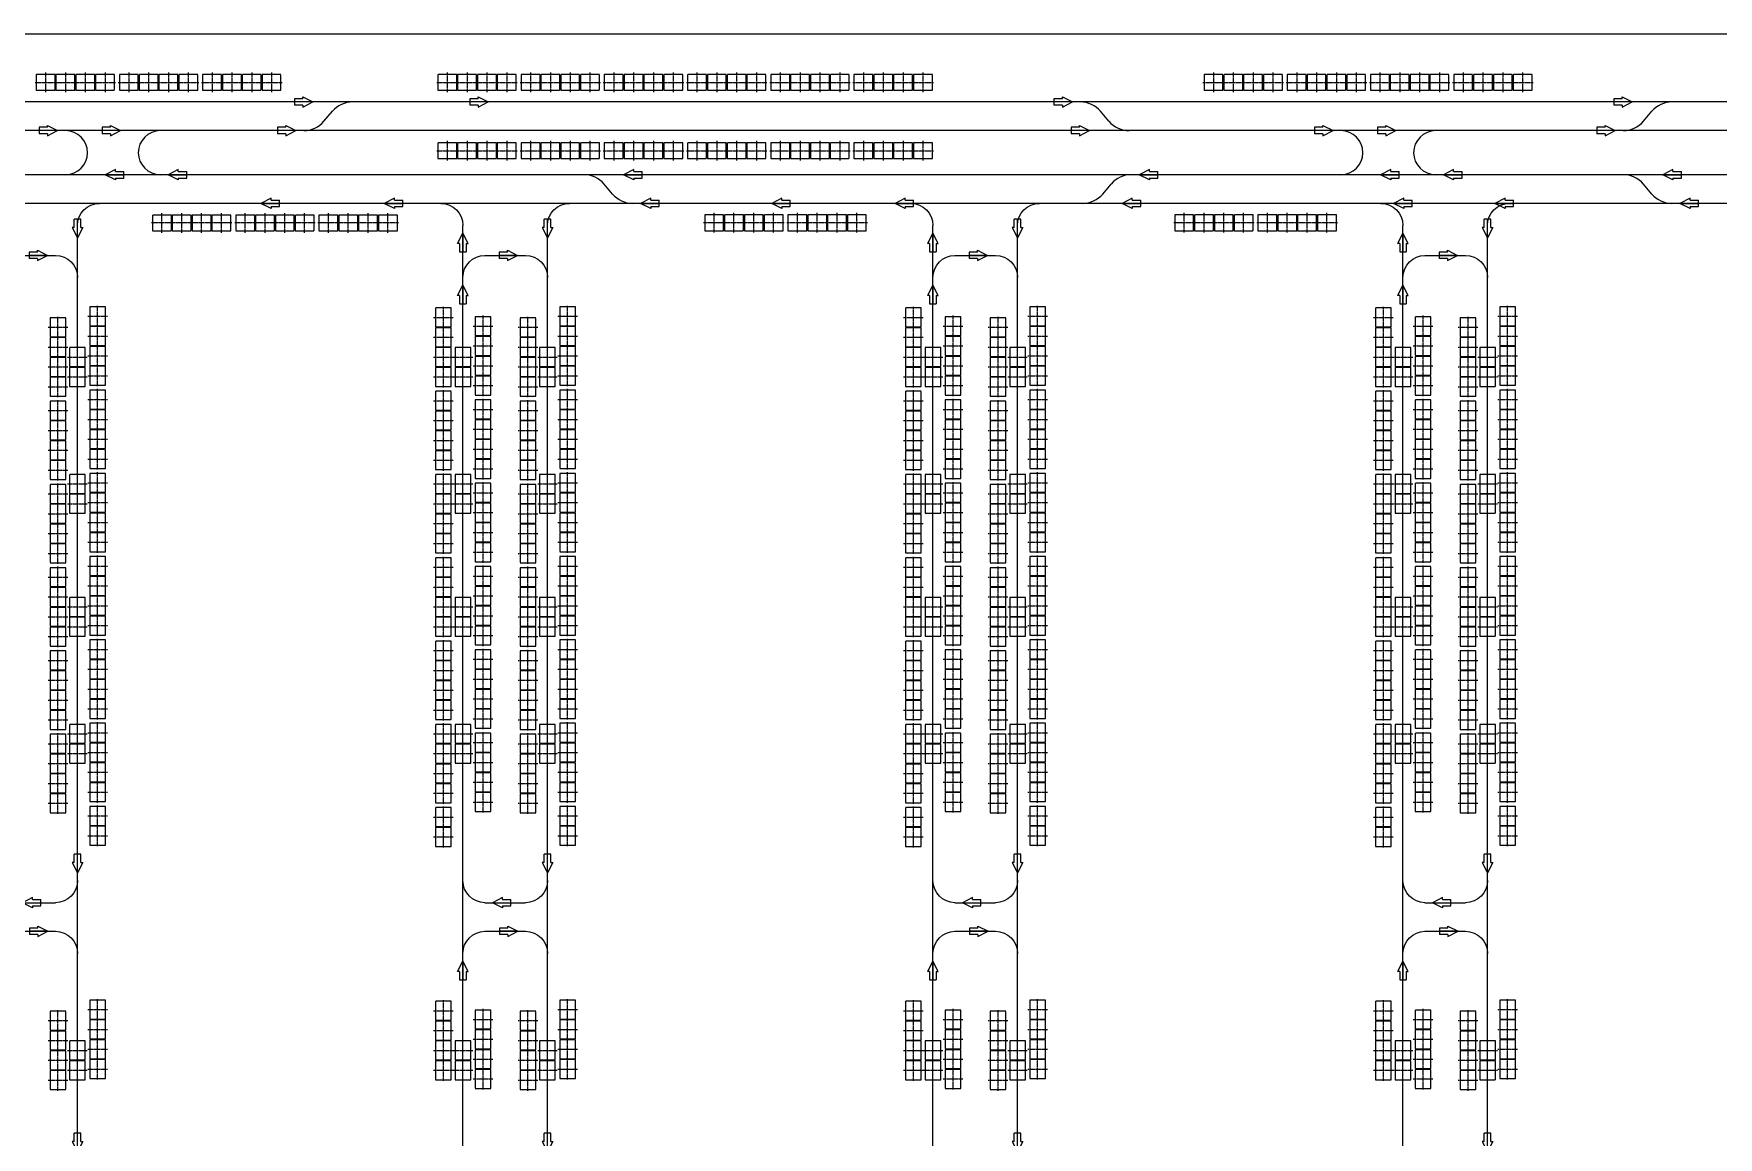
# Model space of a CAD drawing. Header units: millimetres. Extents: x -128 to 670218, y 27186 to 149492.
# Drawn here: x 561137 to 599390, y 107742 to 132785 of the extents above; entities that cross this region are included whole.
import ezdxf

# ---------------------------------------------------------------- set-up
doc = ezdxf.new("R2010")
doc.units = ezdxf.units.MM
doc.linetypes.add('AM_ISO08W050', pattern=[18, 12, -1.5, 3, -1.5])
doc.linetypes.add('XAT-M16_6F_EQ Layout_20211120$0$ACAD_ISO08W100', pattern=[36, 24, -3, 6, -3])
for name, color, linetype, lineweight in [('_CLINE', 4, 'XAT-M16_6F_EQ Layout_20211120$0$ACAD_ISO08W100', 9), ('DIRECT', 40, 'Continuous', 9), ('LINE_EQ', 4, 'AM_ISO08W050', 20), ('LINE_STB', 151, 'Continuous', 30)]:
    doc.layers.add(name, color=color, linetype=linetype, lineweight=lineweight)
doc.layers.add('Rail_H4822(Lower)', color=7, linetype='Continuous')

# ---------------------------------------------------------------- blocks, each defined once
blk = doc.blocks.new('*U3')
at = {"color": 0, "linetype": 'ByBlock'}
for p, q in [((-120, -230), (0, 0)), ((0, 0), (0, -420)), ((120, -230), (0, 0)), ((-75, -230), (-120, -230)), ((-75, -230), (-75, -420)), ((75, -230), (75, -420)), ((75, -230), (120, -230)), ((75, -420), (-75, -420))]:
    blk.add_line(p, q, dxfattribs=at)
blk = doc.blocks.new('A$C31676947')
at = {"layer": 'Rail_H4822(Lower)'}
for p, q in [((500, 47250), (500, 500)), ((2420, 47250), (2420, 500)), ((1000, 46570), (1920, 46570)), ((1000, 31870), (1920, 31870)), ((1000, 31220), (1920, 31220)), ((1000, 16520), (1920, 16520)), ((1000, 15870), (1920, 15870)), ((1000, 1180), (1920, 1180))]:
    blk.add_line(p, q, dxfattribs=at)
for centre, start, end in [((0, 47250), 0, 90), ((2920, 47250), 90, 180), ((1000, 46070), 90, 180), ((1920, 46070), 0, 90), ((1000, 32370), 180, 270), ((1920, 32370), 270, 0), ((1000, 30720), 90, 180), ((1920, 30720), 0, 90), ((0, 23700), 270, 0), ((2920, 23700), 180, 270), ((0, 21700), 0, 90), ((2920, 21700), 90, 180), ((1000, 17020), 180, 270), ((1920, 17020), 270, 0), ((1000, 15370), 90, 180), ((1920, 15370), 0, 90), ((1000, 1680), 180, 270), ((1920, 1680), 270, 0), ((0, 500), 270, 0), ((2920, 500), 180, 270)]:
    blk.add_arc(centre, 500, start, end, dxfattribs=at)
at = {"layer": 'DIRECT'}
for p, rotation in [((500, 46970), 180), ((1180, 46570), 89.99999999999999), ((500, 32550), 180), ((500, 23880), 180), ((500, 17200), 180), ((500, 1860), 180), ((1740, 1180), 270), ((500, 680), 180)]:
    blk.add_blockref('*U3', p, dxfattribs=dict(at, rotation=rotation))
for p in [(2420, 47070), (2420, 45890), (2420, 30540), (2420, 21520), (2420, 15190), (2420, 780)]:
    blk.add_blockref('*U3', p, dxfattribs=at)
at = {"layer": 'DIRECT', "lineweight": -2}
for p, rotation in [((1750, 31870), 270), ((1170, 31220), 89.99999999999999), ((1750, 16520), 270), ((1170, 15870), 89.99999999999999)]:
    blk.add_blockref('*U3', p, dxfattribs=dict(at, rotation=rotation))
blk = doc.blocks.new('*U560')
at = {"color": 0, "linetype": 'ByBlock'}
for p, q in [((-120, -230), (0, 0)), ((0, 0), (0, -420)), ((120, -230), (0, 0)), ((-75, -230), (-120, -230)), ((-75, -230), (-75, -420)), ((75, -230), (75, -420)), ((75, -230), (120, -230)), ((75, -420), (-75, -420))]:
    blk.add_line(p, q, dxfattribs=at)
blk = doc.blocks.new('*U561')
at = {"color": 0, "linetype": 'ByBlock'}
for p, q in [((-120, -230), (0, 0)), ((0, 0), (0, -420)), ((120, -230), (0, 0)), ((-75, -230), (-120, -230)), ((-75, -230), (-75, -420)), ((75, -230), (75, -420)), ((75, -230), (120, -230)), ((75, -420), (-75, -420))]:
    blk.add_line(p, q, dxfattribs=at)
blk = doc.blocks.new('*U562')
at = {"color": 0, "linetype": 'ByBlock'}
for p, q in [((-120, -230), (0, 0)), ((0, 0), (0, -420)), ((120, -230), (0, 0)), ((-75, -230), (-120, -230)), ((-75, -230), (-75, -420)), ((75, -230), (75, -420)), ((75, -230), (120, -230)), ((75, -420), (-75, -420))]:
    blk.add_line(p, q, dxfattribs=at)
blk = doc.blocks.new('*U563')
at = {"color": 0, "linetype": 'ByBlock'}
for p, q in [((-120, -230), (0, 0)), ((0, 0), (0, -420)), ((120, -230), (0, 0)), ((-75, -230), (-120, -230)), ((-75, -230), (-75, -420)), ((75, -230), (75, -420)), ((75, -230), (120, -230)), ((75, -420), (-75, -420))]:
    blk.add_line(p, q, dxfattribs=at)
blk = doc.blocks.new('*U496')
at = {"color": 0, "linetype": 'ByBlock'}
for p, q in [((-120, -230), (0, 0)), ((0, 0), (0, -420)), ((120, -230), (0, 0)), ((-75, -230), (-120, -230)), ((-75, -230), (-75, -420)), ((75, -230), (75, -420)), ((75, -230), (120, -230)), ((75, -420), (-75, -420))]:
    blk.add_line(p, q, dxfattribs=at)
blk = doc.blocks.new('*U497')
at = {"color": 0, "linetype": 'ByBlock'}
for p, q in [((-120, -230), (0, 0)), ((0, 0), (0, -420)), ((120, -230), (0, 0)), ((-75, -230), (-120, -230)), ((-75, -230), (-75, -420)), ((75, -230), (75, -420)), ((75, -230), (120, -230)), ((75, -420), (-75, -420))]:
    blk.add_line(p, q, dxfattribs=at)
blk = doc.blocks.new('*U498')
at = {"color": 0, "linetype": 'ByBlock'}
for p, q in [((-120, -230), (0, 0)), ((0, 0), (0, -420)), ((120, -230), (0, 0)), ((-75, -230), (-120, -230)), ((-75, -230), (-75, -420)), ((75, -230), (75, -420)), ((75, -230), (120, -230)), ((75, -420), (-75, -420))]:
    blk.add_line(p, q, dxfattribs=at)
blk = doc.blocks.new('*U499')
at = {"color": 0, "linetype": 'ByBlock'}
for p, q in [((-120, -230), (0, 0)), ((0, 0), (0, -420)), ((120, -230), (0, 0)), ((-75, -230), (-120, -230)), ((-75, -230), (-75, -420)), ((75, -230), (75, -420)), ((75, -230), (120, -230)), ((75, -420), (-75, -420))]:
    blk.add_line(p, q, dxfattribs=at)
blk = doc.blocks.new('*U770')
at = {"color": 0, "linetype": 'ByBlock'}
for p, q in [((-120, -230), (0, 0)), ((0, 0), (0, -420)), ((120, -230), (0, 0)), ((-75, -230), (-120, -230)), ((-75, -230), (-75, -420)), ((75, -230), (75, -420)), ((75, -230), (120, -230)), ((75, -420), (-75, -420))]:
    blk.add_line(p, q, dxfattribs=at)
blk = doc.blocks.new('*U733')
at = {"color": 0, "linetype": 'ByBlock'}
for p, q in [((-120, -230), (0, 0)), ((0, 0), (0, -420)), ((120, -230), (0, 0)), ((-75, -230), (-120, -230)), ((-75, -230), (-75, -420)), ((75, -230), (75, -420)), ((75, -230), (120, -230)), ((75, -420), (-75, -420))]:
    blk.add_line(p, q, dxfattribs=at)
blk = doc.blocks.new('*U735')
at = {"color": 0, "linetype": 'ByBlock'}
for p, q in [((-120, -230), (0, 0)), ((0, 0), (0, -420)), ((120, -230), (0, 0)), ((-75, -230), (-120, -230)), ((-75, -230), (-75, -420)), ((75, -230), (75, -420)), ((75, -230), (120, -230)), ((75, -420), (-75, -420))]:
    blk.add_line(p, q, dxfattribs=at)
blk = doc.blocks.new('*U737')
at = {"color": 0, "linetype": 'ByBlock'}
for p, q in [((-120, -230), (0, 0)), ((0, 0), (0, -420)), ((120, -230), (0, 0)), ((-75, -230), (-120, -230)), ((-75, -230), (-75, -420)), ((75, -230), (75, -420)), ((75, -230), (120, -230)), ((75, -420), (-75, -420))]:
    blk.add_line(p, q, dxfattribs=at)
blk = doc.blocks.new('*U717')
at = {"color": 0, "linetype": 'ByBlock'}
for p, q in [((-120, -230), (0, 0)), ((0, 0), (0, -420)), ((120, -230), (0, 0)), ((-75, -230), (-120, -230)), ((-75, -230), (-75, -420)), ((75, -230), (75, -420)), ((75, -230), (120, -230)), ((75, -420), (-75, -420))]:
    blk.add_line(p, q, dxfattribs=at)
blk = doc.blocks.new('*U719')
at = {"color": 0, "linetype": 'ByBlock'}
for p, q in [((-120, -230), (0, 0)), ((0, 0), (0, -420)), ((120, -230), (0, 0)), ((-75, -230), (-120, -230)), ((-75, -230), (-75, -420)), ((75, -230), (75, -420)), ((75, -230), (120, -230)), ((75, -420), (-75, -420))]:
    blk.add_line(p, q, dxfattribs=at)
blk = doc.blocks.new('*U721')
at = {"color": 0, "linetype": 'ByBlock'}
for p, q in [((-120, -230), (0, 0)), ((0, 0), (0, -420)), ((120, -230), (0, 0)), ((-75, -230), (-120, -230)), ((-75, -230), (-75, -420)), ((75, -230), (75, -420)), ((75, -230), (120, -230)), ((75, -420), (-75, -420))]:
    blk.add_line(p, q, dxfattribs=at)
blk = doc.blocks.new('*U667')
at = {"color": 0, "linetype": 'ByBlock'}
for p, q in [((-120, -230), (0, 0)), ((0, 0), (0, -420)), ((120, -230), (0, 0)), ((-75, -230), (-120, -230)), ((-75, -230), (-75, -420)), ((75, -230), (75, -420)), ((75, -230), (120, -230)), ((75, -420), (-75, -420))]:
    blk.add_line(p, q, dxfattribs=at)
blk = doc.blocks.new('*U668')
at = {"color": 0, "linetype": 'ByBlock'}
for p, q in [((-120, -230), (0, 0)), ((0, 0), (0, -420)), ((120, -230), (0, 0)), ((-75, -230), (-120, -230)), ((-75, -230), (-75, -420)), ((75, -230), (75, -420)), ((75, -230), (120, -230)), ((75, -420), (-75, -420))]:
    blk.add_line(p, q, dxfattribs=at)
blk = doc.blocks.new('*U669')
at = {"color": 0, "linetype": 'ByBlock'}
for p, q in [((-120, -230), (0, 0)), ((0, 0), (0, -420)), ((120, -230), (0, 0)), ((-75, -230), (-120, -230)), ((-75, -230), (-75, -420)), ((75, -230), (75, -420)), ((75, -230), (120, -230)), ((75, -420), (-75, -420))]:
    blk.add_line(p, q, dxfattribs=at)
blk = doc.blocks.new('*U670')
at = {"color": 0, "linetype": 'ByBlock'}
for p, q in [((-120, -230), (0, 0)), ((0, 0), (0, -420)), ((120, -230), (0, 0)), ((-75, -230), (-120, -230)), ((-75, -230), (-75, -420)), ((75, -230), (75, -420)), ((75, -230), (120, -230)), ((75, -420), (-75, -420))]:
    blk.add_line(p, q, dxfattribs=at)
blk = doc.blocks.new('*U671')
at = {"color": 0, "linetype": 'ByBlock'}
for p, q in [((-120, -230), (0, 0)), ((0, 0), (0, -420)), ((120, -230), (0, 0)), ((-75, -230), (-120, -230)), ((-75, -230), (-75, -420)), ((75, -230), (75, -420)), ((75, -230), (120, -230)), ((75, -420), (-75, -420))]:
    blk.add_line(p, q, dxfattribs=at)
blk = doc.blocks.new('*U672')
at = {"color": 0, "linetype": 'ByBlock'}
for p, q in [((-120, -230), (0, 0)), ((0, 0), (0, -420)), ((120, -230), (0, 0)), ((-75, -230), (-120, -230)), ((-75, -230), (-75, -420)), ((75, -230), (75, -420)), ((75, -230), (120, -230)), ((75, -420), (-75, -420))]:
    blk.add_line(p, q, dxfattribs=at)
blk = doc.blocks.new('*U673')
at = {"color": 0, "linetype": 'ByBlock'}
for p, q in [((-120, -230), (0, 0)), ((0, 0), (0, -420)), ((120, -230), (0, 0)), ((-75, -230), (-120, -230)), ((-75, -230), (-75, -420)), ((75, -230), (75, -420)), ((75, -230), (120, -230)), ((75, -420), (-75, -420))]:
    blk.add_line(p, q, dxfattribs=at)
blk = doc.blocks.new('*U674')
at = {"color": 0, "linetype": 'ByBlock'}
for p, q in [((-120, -230), (0, 0)), ((0, 0), (0, -420)), ((120, -230), (0, 0)), ((-75, -230), (-120, -230)), ((-75, -230), (-75, -420)), ((75, -230), (75, -420)), ((75, -230), (120, -230)), ((75, -420), (-75, -420))]:
    blk.add_line(p, q, dxfattribs=at)
blk = doc.blocks.new('*U675')
at = {"color": 0, "linetype": 'ByBlock'}
for p, q in [((-120, -230), (0, 0)), ((0, 0), (0, -420)), ((120, -230), (0, 0)), ((-75, -230), (-120, -230)), ((-75, -230), (-75, -420)), ((75, -230), (75, -420)), ((75, -230), (120, -230)), ((75, -420), (-75, -420))]:
    blk.add_line(p, q, dxfattribs=at)
blk = doc.blocks.new('*U676')
at = {"color": 0, "linetype": 'ByBlock'}
for p, q in [((-120, -230), (0, 0)), ((0, 0), (0, -420)), ((120, -230), (0, 0)), ((-75, -230), (-120, -230)), ((-75, -230), (-75, -420)), ((75, -230), (75, -420)), ((75, -230), (120, -230)), ((75, -420), (-75, -420))]:
    blk.add_line(p, q, dxfattribs=at)
blk = doc.blocks.new('*U677')
at = {"color": 0, "linetype": 'ByBlock'}
for p, q in [((-120, -230), (0, 0)), ((0, 0), (0, -420)), ((120, -230), (0, 0)), ((-75, -230), (-120, -230)), ((-75, -230), (-75, -420)), ((75, -230), (75, -420)), ((75, -230), (120, -230)), ((75, -420), (-75, -420))]:
    blk.add_line(p, q, dxfattribs=at)
blk = doc.blocks.new('*U678')
at = {"color": 0, "linetype": 'ByBlock'}
for p, q in [((-120, -230), (0, 0)), ((0, 0), (0, -420)), ((120, -230), (0, 0)), ((-75, -230), (-120, -230)), ((-75, -230), (-75, -420)), ((75, -230), (75, -420)), ((75, -230), (120, -230)), ((75, -420), (-75, -420))]:
    blk.add_line(p, q, dxfattribs=at)
blk = doc.blocks.new('XAT-M16_6F_EQ Layout_20211120$0$EG-12_FOUP_(01)-pv')
at = {"layer": '_CLINE'}
for p, q in [((0, 211), (0, -235)), ((-239, -12), (239, -12))]:
    blk.add_line(p, q, dxfattribs=at)
at = {"layer": 'LINE_EQ'}
blk.add_lwpolyline([(-215, 166), (-215, -190), (215, -190), (215, 166)], close=True, dxfattribs=at)

msp = doc.modelspace()

# ---------------------------------------------------------------- linework, layer by layer
msp.add_lwpolyline([(534517, 132785), (609326, 132785), (609326, 79986), (534517, 79986)], close=True)
at = {"layer": 'Rail_H4822(Lower)'}
for p, q in [((669038, 131236), (407708, 131236)), ((567729, 130798), (567921, 131025)), ((585554, 130798), (585362, 131025)), ((597689, 130798), (597881, 131025)), ((666119, 130586), (407708, 130586)), ((668038, 129586), (408931, 129586)), ((574281, 129148), (574089, 129375)), ((585412, 129148), (585604, 129375)), ((597881, 129148), (597689, 129375)), ((667388, 128936), (414398, 128936))]:
    msp.add_line(p, q, dxfattribs=at)
for centre, radius, start, end in [((568378, 130636), 600, 90, 139.6984), ((584905, 130636), 600, 40.3016, 90), ((598338, 130636), 600, 90, 139.6984), ((561861, 130086), 500, 270, 90), ((564011, 130086), 500, 90, 270), ((567271, 131186), 600, 270, 319.6984), ((586012, 131186), 600, 220.3016, 270), ((590821, 130086), 500, 270, 90), ((592971, 130086), 500, 90, 270), ((597231, 131186), 600, 270, 319.6984), ((573631, 128986), 600, 40.3016, 90), ((586061, 128986), 600, 90, 139.6984), ((597231, 128986), 600, 40.3016, 90), ((574738, 129536), 600, 220.3016, 270), ((584954, 129536), 600, 270, 319.6984), ((598338, 129536), 600, 220.3016, 270)]:
    msp.add_arc(centre, radius, start, end, dxfattribs=at)

# ---------------------------------------------------------------- block references
at = {"layer": 'LINE_EQ', "rotation": 89.99999999999999}
for p in [(562119, 125448), (570872, 125448), (572792, 125448), (581545, 125448), (583465, 125448), (592218, 125448), (594138, 125448), (562119, 124998), (570872, 124998), (572792, 124998), (581545, 124998), (583465, 124998), (592218, 124998), (594138, 124998), (562119, 122568), (570872, 122568), (572792, 122568), (581545, 122568), (583465, 122568), (592218, 122568), (594138, 122568), (562119, 122118), (570872, 122118), (572792, 122118), (581545, 122118), (583465, 122118), (592218, 122118), (594138, 122118), (562119, 119778), (570872, 119778), (572792, 119778), (581545, 119778), (583465, 119778), (592218, 119778), (594138, 119778), (562119, 119328), (570872, 119328), (572792, 119328), (581545, 119328), (583465, 119328), (592218, 119328), (594138, 119328), (562119, 116898), (570872, 116898), (572792, 116898), (581545, 116898), (583465, 116898), (592218, 116898), (594138, 116898), (562119, 116448), (570872, 116448), (572792, 116448), (581545, 116448), (583465, 116448), (592218, 116448), (594138, 116448), (562119, 109714), (570872, 109714), (572792, 109714), (581545, 109714), (583465, 109714), (592218, 109714), (594138, 109714), (562119, 109264), (570872, 109264), (572792, 109264), (581545, 109264), (583465, 109264), (592218, 109264), (594138, 109264)]:
    msp.add_blockref('XAT-M16_6F_EQ Layout_20211120$0$EG-12_FOUP_(01)-pv', p, dxfattribs=at)
at = {"layer": 'LINE_STB'}
for p in [(561407, 131691), (561857, 131691), (562307, 131691), (562757, 131691), (563297, 131691), (563747, 131691), (564197, 131691), (564647, 131691), (565187, 131691), (565637, 131691), (566087, 131691), (566537, 131691), (570529, 131692), (570979, 131692), (571429, 131692), (571879, 131692), (572419, 131692), (572869, 131692), (573319, 131692), (573769, 131692), (574309, 131692), (574759, 131692), (575209, 131692), (575659, 131692), (576199, 131692), (576649, 131692), (577099, 131692), (577549, 131692), (578089, 131692), (578539, 131692), (578989, 131692), (579439, 131692), (579979, 131692), (580429, 131692), (580879, 131692), (581329, 131692), (587927, 131691), (588377, 131691), (588827, 131691), (589277, 131691), (589817, 131691), (590267, 131691), (590717, 131691), (591167, 131691), (591707, 131691), (592157, 131691), (592607, 131691), (593057, 131691), (593597, 131691), (594047, 131691), (594497, 131691), (594947, 131691), (570529, 130143), (570979, 130143), (571429, 130143), (571879, 130143), (572419, 130143), (572869, 130143), (573319, 130143), (573769, 130143), (574309, 130143), (574759, 130143), (575209, 130143), (575659, 130143), (576199, 130143), (576649, 130143), (577099, 130143), (577549, 130143), (578089, 130143), (578539, 130143), (578989, 130143), (579439, 130143), (579979, 130143), (580429, 130143), (580879, 130143), (581329, 130143)]:
    msp.add_blockref('XAT-M16_6F_EQ Layout_20211120$0$EG-12_FOUP_(01)-pv', p, dxfattribs=at)
for p, rotation in [((564050, 128481), 180), ((564500, 128481), 180), ((564950, 128481), 180), ((565400, 128481), 180), ((565940, 128481), 180), ((566390, 128481), 180), ((566840, 128481), 180), ((567290, 128481), 180), ((567830, 128481), 180), ((568280, 128481), 180), ((568730, 128481), 180), ((569180, 128481), 180), ((576589, 128482), 180), ((577039, 128482), 180), ((577489, 128482), 180), ((577939, 128482), 180), ((578479, 128482), 180), ((578929, 128482), 180), ((579379, 128482), 180), ((579829, 128482), 180), ((587262, 128482), 180), ((587712, 128482), 180), ((588162, 128482), 180), ((588612, 128482), 180), ((589152, 128482), 180), ((589602, 128482), 180), ((590052, 128482), 180), ((590502, 128482), 180), ((561676, 126123), 89.99999999999999), ((562576, 126374), 89.99999999999999), ((570429, 126348), 89.99999999999999), ((571329, 126149), 89.99999999999999), ((572349, 126123), 89.99999999999999), ((573249, 126374), 89.99999999999999), ((581102, 126348), 89.99999999999999), ((582002, 126149), 89.99999999999999), ((583022, 126123), 89.99999999999999), ((583922, 126374), 89.99999999999999), ((591775, 126348), 89.99999999999999), ((592675, 126149), 89.99999999999999), ((593695, 126123), 89.99999999999999), ((594595, 126374), 89.99999999999999), ((561676, 125673), 89.99999999999999), ((562576, 125924), 89.99999999999999), ((570429, 125898), 89.99999999999999), ((571329, 125699), 89.99999999999999), ((572349, 125673), 89.99999999999999), ((573249, 125924), 89.99999999999999), ((581102, 125898), 89.99999999999999), ((582002, 125699), 89.99999999999999), ((583022, 125673), 89.99999999999999), ((583922, 125924), 89.99999999999999), ((591775, 125898), 89.99999999999999), ((592675, 125699), 89.99999999999999), ((593695, 125673), 89.99999999999999), ((594595, 125924), 89.99999999999999), ((562576, 125474), 89.99999999999999), ((570429, 125448), 89.99999999999999), ((571329, 125249), 89.99999999999999), ((573249, 125474), 89.99999999999999), ((581102, 125448), 89.99999999999999), ((582002, 125249), 89.99999999999999), ((583922, 125474), 89.99999999999999), ((591775, 125448), 89.99999999999999), ((592675, 125249), 89.99999999999999), ((594595, 125474), 89.99999999999999), ((561676, 125223), 89.99999999999999), ((562576, 125024), 89.99999999999999), ((570429, 124998), 89.99999999999999), ((572349, 125223), 89.99999999999999), ((573249, 125024), 89.99999999999999), ((581102, 124998), 89.99999999999999), ((583022, 125223), 89.99999999999999), ((583922, 125024), 89.99999999999999), ((591775, 124998), 89.99999999999999), ((593695, 125223), 89.99999999999999), ((594595, 125024), 89.99999999999999), ((561676, 124773), 89.99999999999999), ((562576, 124484), 89.99999999999999), ((571329, 124799), 89.99999999999999), ((572349, 124773), 89.99999999999999), ((573249, 124484), 89.99999999999999), ((582002, 124799), 89.99999999999999), ((583022, 124773), 89.99999999999999), ((583922, 124484), 89.99999999999999), ((592675, 124799), 89.99999999999999), ((593695, 124773), 89.99999999999999), ((594595, 124484), 89.99999999999999), ((561676, 124233), 89.99999999999999), ((570429, 124458), 89.99999999999999), ((571329, 124259), 89.99999999999999), ((572349, 124233), 89.99999999999999), ((581102, 124458), 89.99999999999999), ((582002, 124259), 89.99999999999999), ((583022, 124233), 89.99999999999999), ((591775, 124458), 89.99999999999999), ((592675, 124259), 89.99999999999999), ((593695, 124233), 89.99999999999999), ((561676, 123783), 89.99999999999999), ((562576, 124034), 89.99999999999999), ((570429, 124008), 89.99999999999999), ((571329, 123809), 89.99999999999999), ((572349, 123783), 89.99999999999999), ((573249, 124034), 89.99999999999999), ((581102, 124008), 89.99999999999999), ((582002, 123809), 89.99999999999999), ((583022, 123783), 89.99999999999999), ((583922, 124034), 89.99999999999999), ((591775, 124008), 89.99999999999999), ((592675, 123809), 89.99999999999999), ((593695, 123783), 89.99999999999999), ((594595, 124034), 89.99999999999999), ((561676, 123333), 89.99999999999999), ((562576, 123584), 89.99999999999999), ((570429, 123558), 89.99999999999999), ((571329, 123359), 89.99999999999999), ((572349, 123333), 89.99999999999999), ((573249, 123584), 89.99999999999999), ((581102, 123558), 89.99999999999999), ((582002, 123359), 89.99999999999999), ((583022, 123333), 89.99999999999999), ((583922, 123584), 89.99999999999999), ((591775, 123558), 89.99999999999999), ((592675, 123359), 89.99999999999999), ((593695, 123333), 89.99999999999999), ((594595, 123584), 89.99999999999999), ((562576, 123134), 89.99999999999999), ((570429, 123108), 89.99999999999999), ((573249, 123134), 89.99999999999999), ((581102, 123108), 89.99999999999999), ((583922, 123134), 89.99999999999999), ((591775, 123108), 89.99999999999999), ((594595, 123134), 89.99999999999999), ((561676, 122883), 89.99999999999999), ((562576, 122594), 89.99999999999999), ((570429, 122568), 89.99999999999999), ((571329, 122909), 89.99999999999999), ((572349, 122883), 89.99999999999999), ((573249, 122594), 89.99999999999999), ((581102, 122568), 89.99999999999999), ((582002, 122909), 89.99999999999999), ((583022, 122883), 89.99999999999999), ((583922, 122594), 89.99999999999999), ((591775, 122568), 89.99999999999999), ((592675, 122909), 89.99999999999999), ((593695, 122883), 89.99999999999999), ((594595, 122594), 89.99999999999999), ((561676, 122343), 89.99999999999999), ((571329, 122369), 89.99999999999999), ((572349, 122343), 89.99999999999999), ((582002, 122369), 89.99999999999999), ((583022, 122343), 89.99999999999999), ((592675, 122369), 89.99999999999999), ((593695, 122343), 89.99999999999999), ((561676, 121893), 89.99999999999999), ((562576, 122144), 89.99999999999999), ((570429, 122118), 89.99999999999999), ((571329, 121919), 89.99999999999999), ((572349, 121893), 89.99999999999999), ((573249, 122144), 89.99999999999999), ((581102, 122118), 89.99999999999999), ((582002, 121919), 89.99999999999999), ((583022, 121893), 89.99999999999999), ((583922, 122144), 89.99999999999999), ((591775, 122118), 89.99999999999999), ((592675, 121919), 89.99999999999999), ((593695, 121893), 89.99999999999999), ((594595, 122144), 89.99999999999999), ((561676, 121443), 89.99999999999999), ((562576, 121694), 89.99999999999999), ((570429, 121668), 89.99999999999999), ((571329, 121469), 89.99999999999999), ((572349, 121443), 89.99999999999999), ((573249, 121694), 89.99999999999999), ((581102, 121668), 89.99999999999999), ((582002, 121469), 89.99999999999999), ((583022, 121443), 89.99999999999999), ((583922, 121694), 89.99999999999999), ((591775, 121668), 89.99999999999999), ((592675, 121469), 89.99999999999999), ((593695, 121443), 89.99999999999999), ((594595, 121694), 89.99999999999999), ((562576, 121244), 89.99999999999999), ((570429, 121218), 89.99999999999999), ((573249, 121244), 89.99999999999999), ((581102, 121218), 89.99999999999999), ((583922, 121244), 89.99999999999999), ((591775, 121218), 89.99999999999999), ((594595, 121244), 89.99999999999999), ((561676, 120993), 89.99999999999999), ((562576, 120704), 89.99999999999999), ((570429, 120678), 89.99999999999999), ((571329, 121019), 89.99999999999999), ((572349, 120993), 89.99999999999999), ((573249, 120704), 89.99999999999999), ((581102, 120678), 89.99999999999999), ((582002, 121019), 89.99999999999999), ((583022, 120993), 89.99999999999999), ((583922, 120704), 89.99999999999999), ((591775, 120678), 89.99999999999999), ((592675, 121019), 89.99999999999999), ((593695, 120993), 89.99999999999999), ((594595, 120704), 89.99999999999999), ((561676, 120453), 89.99999999999999), ((571329, 120479), 89.99999999999999), ((572349, 120453), 89.99999999999999), ((582002, 120479), 89.99999999999999), ((583022, 120453), 89.99999999999999), ((592675, 120479), 89.99999999999999), ((593695, 120453), 89.99999999999999), ((561676, 120003), 89.99999999999999), ((562576, 120254), 89.99999999999999), ((570429, 120228), 89.99999999999999), ((571329, 120029), 89.99999999999999), ((572349, 120003), 89.99999999999999), ((573249, 120254), 89.99999999999999), ((581102, 120228), 89.99999999999999), ((582002, 120029), 89.99999999999999), ((583022, 120003), 89.99999999999999), ((583922, 120254), 89.99999999999999), ((591775, 120228), 89.99999999999999), ((592675, 120029), 89.99999999999999), ((593695, 120003), 89.99999999999999), ((594595, 120254), 89.99999999999999), ((561676, 119553), 89.99999999999999), ((562576, 119804), 89.99999999999999), ((570429, 119778), 89.99999999999999), ((571329, 119579), 89.99999999999999), ((572349, 119553), 89.99999999999999), ((573249, 119804), 89.99999999999999), ((581102, 119778), 89.99999999999999), ((582002, 119579), 89.99999999999999), ((583022, 119553), 89.99999999999999), ((583922, 119804), 89.99999999999999), ((591775, 119778), 89.99999999999999), ((592675, 119579), 89.99999999999999), ((593695, 119553), 89.99999999999999), ((594595, 119804), 89.99999999999999), ((562576, 119354), 89.99999999999999), ((570429, 119328), 89.99999999999999), ((571329, 119129), 89.99999999999999), ((573249, 119354), 89.99999999999999), ((581102, 119328), 89.99999999999999), ((582002, 119129), 89.99999999999999), ((583922, 119354), 89.99999999999999), ((591775, 119328), 89.99999999999999), ((592675, 119129), 89.99999999999999), ((594595, 119354), 89.99999999999999), ((561676, 119103), 89.99999999999999), ((562576, 118814), 89.99999999999999), ((570429, 118788), 89.99999999999999), ((572349, 119103), 89.99999999999999), ((573249, 118814), 89.99999999999999), ((581102, 118788), 89.99999999999999), ((583022, 119103), 89.99999999999999), ((583922, 118814), 89.99999999999999), ((591775, 118788), 89.99999999999999), ((593695, 119103), 89.99999999999999), ((594595, 118814), 89.99999999999999), ((561676, 118563), 89.99999999999999), ((562576, 118364), 89.99999999999999), ((571329, 118589), 89.99999999999999), ((572349, 118563), 89.99999999999999), ((573249, 118364), 89.99999999999999), ((582002, 118589), 89.99999999999999), ((583022, 118563), 89.99999999999999), ((583922, 118364), 89.99999999999999), ((592675, 118589), 89.99999999999999), ((593695, 118563), 89.99999999999999), ((594595, 118364), 89.99999999999999), ((561676, 118113), 89.99999999999999), ((570429, 118338), 89.99999999999999), ((571329, 118139), 89.99999999999999), ((572349, 118113), 89.99999999999999), ((581102, 118338), 89.99999999999999), ((582002, 118139), 89.99999999999999), ((583022, 118113), 89.99999999999999), ((591775, 118338), 89.99999999999999), ((592675, 118139), 89.99999999999999), ((593695, 118113), 89.99999999999999), ((561676, 117663), 89.99999999999999), ((562576, 117914), 89.99999999999999), ((570429, 117888), 89.99999999999999), ((571329, 117689), 89.99999999999999), ((572349, 117663), 89.99999999999999), ((573249, 117914), 89.99999999999999), ((581102, 117888), 89.99999999999999), ((582002, 117689), 89.99999999999999), ((583022, 117663), 89.99999999999999), ((583922, 117914), 89.99999999999999), ((591775, 117888), 89.99999999999999), ((592675, 117689), 89.99999999999999), ((593695, 117663), 89.99999999999999), ((594595, 117914), 89.99999999999999), ((561676, 117213), 89.99999999999999), ((562576, 117464), 89.99999999999999), ((570429, 117438), 89.99999999999999), ((571329, 117239), 89.99999999999999), ((572349, 117213), 89.99999999999999), ((573249, 117464), 89.99999999999999), ((581102, 117438), 89.99999999999999), ((582002, 117239), 89.99999999999999), ((583022, 117213), 89.99999999999999), ((583922, 117464), 89.99999999999999), ((591775, 117438), 89.99999999999999), ((592675, 117239), 89.99999999999999), ((593695, 117213), 89.99999999999999), ((594595, 117464), 89.99999999999999), ((562576, 116924), 89.99999999999999), ((570429, 116898), 89.99999999999999), ((573249, 116924), 89.99999999999999), ((581102, 116898), 89.99999999999999), ((583922, 116924), 89.99999999999999), ((591775, 116898), 89.99999999999999), ((594595, 116924), 89.99999999999999), ((561676, 116673), 89.99999999999999), ((562576, 116474), 89.99999999999999), ((570429, 116448), 89.99999999999999), ((571329, 116699), 89.99999999999999), ((572349, 116673), 89.99999999999999), ((573249, 116474), 89.99999999999999), ((581102, 116448), 89.99999999999999), ((582002, 116699), 89.99999999999999), ((583022, 116673), 89.99999999999999), ((583922, 116474), 89.99999999999999), ((591775, 116448), 89.99999999999999), ((592675, 116699), 89.99999999999999), ((593695, 116673), 89.99999999999999), ((594595, 116474), 89.99999999999999), ((561676, 116223), 89.99999999999999), ((571329, 116249), 89.99999999999999), ((572349, 116223), 89.99999999999999), ((582002, 116249), 89.99999999999999), ((583022, 116223), 89.99999999999999), ((592675, 116249), 89.99999999999999), ((593695, 116223), 89.99999999999999), ((561676, 115773), 89.99999999999999), ((562576, 116024), 89.99999999999999), ((570429, 115998), 89.99999999999999), ((571329, 115799), 89.99999999999999), ((572349, 115773), 89.99999999999999), ((573249, 116024), 89.99999999999999), ((581102, 115998), 89.99999999999999), ((582002, 115799), 89.99999999999999), ((583022, 115773), 89.99999999999999), ((583922, 116024), 89.99999999999999), ((591775, 115998), 89.99999999999999), ((592675, 115799), 89.99999999999999), ((593695, 115773), 89.99999999999999), ((594595, 116024), 89.99999999999999), ((561676, 115323), 89.99999999999999), ((562576, 115574), 89.99999999999999), ((570429, 115548), 89.99999999999999), ((571329, 115349), 89.99999999999999), ((572349, 115323), 89.99999999999999), ((573249, 115574), 89.99999999999999), ((581102, 115548), 89.99999999999999), ((582002, 115349), 89.99999999999999), ((583022, 115323), 89.99999999999999), ((583922, 115574), 89.99999999999999), ((591775, 115548), 89.99999999999999), ((592675, 115349), 89.99999999999999), ((593695, 115323), 89.99999999999999), ((594595, 115574), 89.99999999999999), ((562576, 115034), 89.99999999999999), ((570429, 115008), 89.99999999999999), ((573249, 115034), 89.99999999999999), ((581102, 115008), 89.99999999999999), ((583922, 115034), 89.99999999999999), ((591775, 115008), 89.99999999999999), ((594595, 115034), 89.99999999999999), ((562576, 114584), 89.99999999999999), ((570429, 114558), 89.99999999999999), ((573249, 114584), 89.99999999999999), ((581102, 114558), 89.99999999999999), ((583922, 114584), 89.99999999999999), ((591775, 114558), 89.99999999999999), ((594595, 114584), 89.99999999999999), ((561676, 110389), 89.99999999999999), ((562576, 110640), 89.99999999999999), ((570429, 110614), 89.99999999999999), ((571329, 110415), 89.99999999999999), ((572349, 110389), 89.99999999999999), ((573249, 110640), 89.99999999999999), ((581102, 110614), 89.99999999999999), ((582002, 110415), 89.99999999999999), ((583022, 110389), 89.99999999999999), ((583922, 110640), 89.99999999999999), ((591775, 110614), 89.99999999999999), ((592675, 110415), 89.99999999999999), ((593695, 110389), 89.99999999999999), ((594595, 110640), 89.99999999999999), ((561676, 109939), 89.99999999999999), ((562576, 110190), 89.99999999999999), ((570429, 110164), 89.99999999999999), ((571329, 109965), 89.99999999999999), ((572349, 109939), 89.99999999999999), ((573249, 110190), 89.99999999999999), ((581102, 110164), 89.99999999999999), ((582002, 109965), 89.99999999999999), ((583022, 109939), 89.99999999999999), ((583922, 110190), 89.99999999999999), ((591775, 110164), 89.99999999999999), ((592675, 109965), 89.99999999999999), ((593695, 109939), 89.99999999999999), ((594595, 110190), 89.99999999999999), ((562576, 109740), 89.99999999999999), ((570429, 109714), 89.99999999999999), ((573249, 109740), 89.99999999999999), ((581102, 109714), 89.99999999999999), ((583922, 109740), 89.99999999999999), ((591775, 109714), 89.99999999999999), ((594595, 109740), 89.99999999999999), ((561676, 109489), 89.99999999999999), ((562576, 109290), 89.99999999999999), ((570429, 109264), 89.99999999999999), ((571329, 109515), 89.99999999999999), ((572349, 109489), 89.99999999999999), ((573249, 109290), 89.99999999999999), ((581102, 109264), 89.99999999999999), ((582002, 109515), 89.99999999999999), ((583022, 109489), 89.99999999999999), ((583922, 109290), 89.99999999999999), ((591775, 109264), 89.99999999999999), ((592675, 109515), 89.99999999999999), ((593695, 109489), 89.99999999999999), ((594595, 109290), 89.99999999999999), ((561676, 109039), 89.99999999999999), ((571329, 109065), 89.99999999999999), ((572349, 109039), 89.99999999999999), ((582002, 109065), 89.99999999999999), ((583022, 109039), 89.99999999999999), ((592675, 109065), 89.99999999999999), ((593695, 109039), 89.99999999999999)]:
    msp.add_blockref('XAT-M16_6F_EQ Layout_20211120$0$EG-12_FOUP_(01)-pv', p, dxfattribs=dict(at, rotation=rotation))
at = {"layer": 'Rail_H4822(Lower)', "xscale": -1}
for name, p, rotation in [('*U677', (567478, 131236), 270), ('*U770', (571458, 131236), 270), ('*U671', (584725, 131236), 270), ('*U667', (597438, 131236), 270), ('*U498', (561681, 130586), 270), ('*U563', (563111, 130586), 270), ('*U678', (567091, 130586), 270), ('*U672', (585112, 130586), 270), ('*U496', (590641, 130586), 270), ('*U561', (592071, 130586), 270), ('*U668', (597051, 130586), 270), ('*U499', (562761, 129586), 90), ('*U562', (564191, 129586), 90), ('*U676', (574531, 129586), 90), ('*U674', (586241, 129586), 90), ('*U497', (591721, 129586), 90), ('*U560', (593151, 129586), 90), ('*U670', (598131, 129586), 90), ('A$C31676947', (559711, 128936), 180), ('*U737', (566298, 128936), 90), ('*U721', (569098, 128936), 90), ('A$C31676947', (570384, 128936), 180), ('*U675', (574918, 128936), 90), ('*U735', (577898, 128936), 90), ('*U719', (580698, 128936), 90), ('A$C31676947', (581057, 128936), 180), ('*U673', (585854, 128936), 90), ('A$C31676947', (591730, 128936), 180), ('*U733', (592018, 128936), 90), ('*U717', (594318, 128936), 90), ('*U669', (598518, 128936), 90)]:
    msp.add_blockref(name, p, dxfattribs=dict(at, rotation=rotation))

doc.saveas('drawing.dxf')
